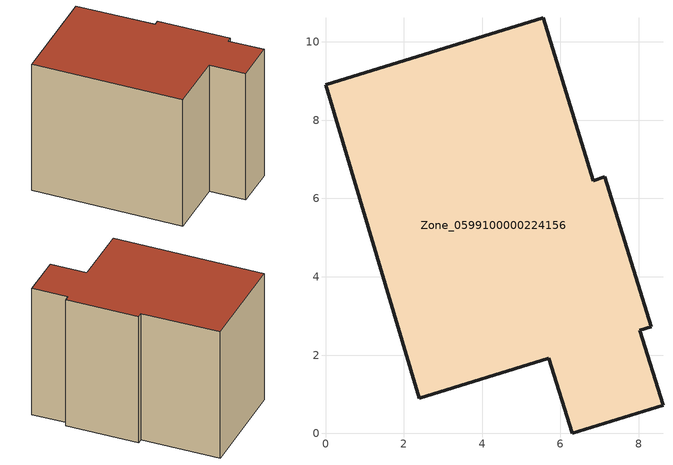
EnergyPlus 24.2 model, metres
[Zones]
Zone_0599100000224156
 floor ground (C_G): 6.84,6.46 7.13,6.55 8.32,2.72 8.03,2.63 8.62,0.72 6.3,0 5.7,1.92 2.4,0.9 0,8.9 5.56,10.62 z0
 wall outside (C_F): 5.56,10.62 0,8.9 2.4,0.9 5.7,1.92 6.3,0 8.62,0.72 8.03,2.63 8.32,2.72 7.13,6.55 6.84,6.46 5.56,10.62 z0:7.65
 roof outside (C_R): 6.84,6.46 5.56,10.62 0,8.9 2.4,0.9 5.7,1.92 6.3,0 8.62,0.72 8.03,2.63 8.32,2.72 7.13,6.55 z7.65
[BUILDING]
Pand.0599100000224156: North Axis=0; Terrain=City; Loads Convergence Tolerance Value=0.04; Temperature Convergence Tolerance Value=0.4; Solar Distribution=FullExterior; Maximum Number of Warmup Days=25; Minimum Number of Warmup Days=1
[Site:Location]
Rotterdam.The.Hague.AP_ZH_NLD Design_Conditions: Latitude=51.96; Longitude=4.45; Time Zone=1; Elevation=-4.5
[SITE:GROUNDTEMPERATURE:BUILDINGSURFACE]
18, 18, 18, 18, 18, 18, 18, 18, 18, 18, 18, 18
[MATERIAL] Thermal Absorptance=0.9; Solar Absorptance=0.7; Visible Absorptance=0.7
Name | Roughness | Thickness | Conductivity | Density | Specific Heat
G.TC.1946 | MediumSmooth | 0.15 | 1 | 540 | 1210
F.TC.1946 | Rough | 0.3 | 0.857143 | 1920 | 840
R.TC.1946 | MediumRough | 0.2 | 0.909091 | 1500 | 1000
[CONSTRUCTION]
C_G: G.TC.1946
C_F: F.TC.1946
C_R: R.TC.1946
[ZONE]
Zone_0599100000224156: Type=1; Multiplier=1; Ceiling Height=Autocalculate; Volume=Autocalculate; Floor Area=autocalculate; Part of Total Floor Area=Yes
[ZONEINFILTRATION:DESIGNFLOWRATE]
Infil_Zone_0599100000224156: Zone or ZoneList or Space or SpaceList=Zone_0599100000224156; Schedule=AlwaysOn; Design Flow Rate Calculation Method=Flow/Area; Flow Rate per Floor Area=0.003; Constant Term Coefficient=1; Temperature Term Coefficient=0; Velocity Term Coefficient=0; Velocity Squared Term Coefficient=0
[HVACTEMPLATE:ZONE:IDEALLOADSAIRSYSTEM]
Zone_0599100000224156: Maximum Heating Supply Air Temperature=50; Minimum Cooling Supply Air Temperature=13; Maximum Heating Supply Air Humidity Ratio=0.0156; Minimum Cooling Supply Air Humidity Ratio=0.0077; Heating Limit=NoLimit; Cooling Limit=NoLimit; Dehumidification Control Type=ConstantSensibleHeatRatio; Cooling Sensible Heat Ratio=0.7; Dehumidification Setpoint=60; Humidification Control Type=None; Humidification Setpoint=30; Outdoor Air Method=None; Outdoor Air Flow Rate per Person=0.00944; Outdoor Air Flow Rate per Zone Floor Area=0; Outdoor Air Flow Rate per Zone=0; Demand Controlled Ventilation Type=None; Outdoor Air Economizer Type=NoEconomizer; Heat Recovery Type=None; Sensible Heat Recovery Effectiveness=0.7; Latent Heat Recovery Effectiveness=0.65
[ZONECONTROL:THERMOSTAT]
ThermostatControl_Zone_0599100000224156: Zone or ZoneList=Zone_0599100000224156; Control Type Schedule=DualSetpointControlType; Control 1=Thermostat_Zone_0599100000224156; Temperature Difference Between Cutout And Setpoint=0
[THERMOSTATSETPOINT:DUALSETPOINT]
Thermostat_Zone_0599100000224156: Heating Setpoint Temperature Schedule=HeatingSetpoint_Zone_0599100000224156; Cooling Setpoint Temperature Schedule=CoolingSetpoint_Zone_0599100000224156
[SCHEDULE:COMPACT]
HeatingSetpoint_Zone_0599100000224156: Through: 12/31, For: AllDays, Until: 24:00, 21
CoolingSetpoint_Zone_0599100000224156: Through: 12/31, For: AllDays, Until: 24:00, 24
DualSetpointControlType: Through: 12/31, For: AllDays, Until: 24:00, 4
AlwaysOn: Through: 12/31, For: AllDays, Until: 24:00, 1
